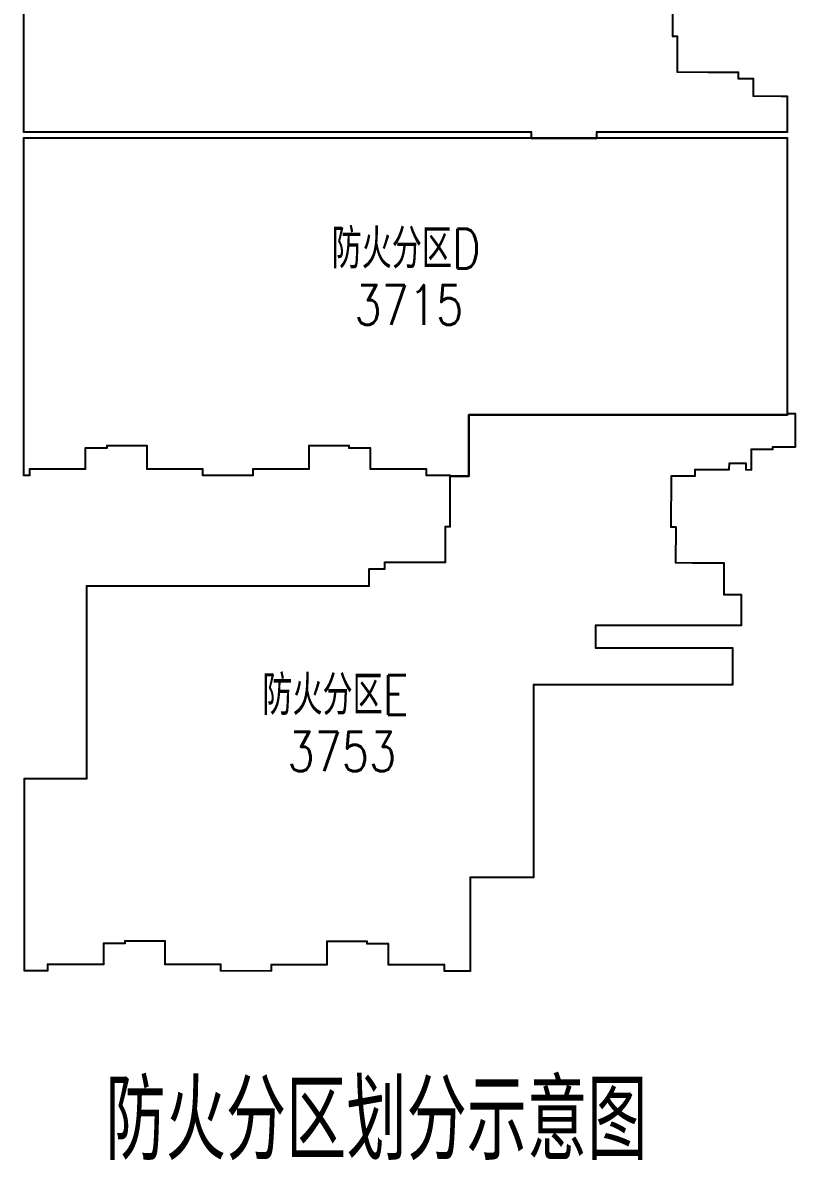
# Model space of a CAD drawing. Extents: x -1348811 to -222202, y -369435 to 53046.
# Drawn here: x -319802 to -222202, y -257997 to -114509 of the extents above; entities that cross this region are included whole.
import ezdxf

# ---------------------------------------------------------------- set-up
doc = ezdxf.new("R2010")
doc.units = 0
doc.header["$LTSCALE"] = 10
doc.header["$MEASUREMENT"] = 0
doc.layers.add('HT-TEXT', color=7, linetype='CONTINUOUS')
doc.layers.add('防火分区', color=6, linetype='CONTINUOUS')
doc.styles.add('_HZTXT', font='tjromans.shx', dxfattribs={"width": 0.8, "bigfont": 'tjhztxt.shx'})

msp = doc.modelspace()

# ---------------------------------------------------------------- linework, layer by layer
at = {"layer": '防火分区', "color": 4}
for points in [[(-229102.1, -186692.9, 200, 200, 0), (-229102.1, -190492.9, 200, 200, 0), (-247502.1, -190492.9, 200, 200, 0), (-247502.1, -193392.9, 200, 200, 0), (-230202.1, -193392.9, 200, 200, 0), (-230202.1, -197992.9, 200, 200, 0), (-255302.1, -197992.9, 200, 200, 0), (-255302.1, -222292.9, 200, 200, 0), (-263302.1, -222292.9, 200, 200, 0), (-263302.1, -234113, 200, 200, 0), (-266635.2, -234109.3, 200, 200, 0), (-266634.3, -233309.3, 200, 200, 0), (-273684.3, -233301.4, 200, 200, 0), (-273681.3, -230651.4, 200, 200, 0), (-276381.3, -230651.4, 200, 200, 0), (-276381, -230348.4, 200, 200, 0), (-281381, -230342.8, 200, 200, 0), (-281384.3, -233292.8, 200, 200, 0), (-288434.3, -233285, 200, 200, 0), (-288435.2, -234085, 200, 200, 0), (-294835.2, -234077.8, 200, 200, 0), (-294834.3, -233277.8, 200, 200, 0), (-301884.3, -233270, 200, 200, 0), (-301881, -230320, 200, 200, 0), (-306881, -230314.4, 200, 200, 0), (-306881.3, -230614.4, 200, 200, 0), (-309581.3, -230611.4, 200, 200, 0), (-309584.3, -233261.4, 200, 200, 0), (-316634.3, -233253.5, 200, 200, 0), (-316635.2, -234053.5, 200, 200, 0), (-319635.2, -234051.6, 200, 200, 0), (-319635.2, -209892.9, 200, 200, 0), (-311752.1, -209892.9, 200, 200, 0), (-311752.1, -185592.8, 200, 200, 0), (-276115.7, -185592.8, 200, 200, 0), (-276115.7, -183442.8, 200, 200, 0), (-274165.7, -183442.8, 200, 200, 0), (-274165.7, -182592.9, 200, 200, 0), (-266515.7, -182592.9, 200, 200, 0), (-266515.7, -178092.9, 200, 200, 0), (-265915.7, -178092.9, 200, 200, 0), (-265915.7, -171592.8, 200, 200, 0), (-268915.7, -171592.8, 200, 200, 0), (-268915.7, -170792.8, 200, 200, 0), (-275965.7, -170792.8, 200, 200, 0), (-275965.7, -168142.8, 200, 200, 0), (-278665.7, -168142.8, 200, 200, 0), (-278665.7, -167842.8, 200, 200, 0), (-283665.7, -167842.8, 200, 200, 0), (-283665.7, -170792.8, 200, 200, 0), (-290715.7, -170792.9, 200, 200, 0), (-290715.7, -171592.8, 200, 200, 0), (-297115.7, -171592.9, 200, 200, 0), (-297115.7, -170792.9, 200, 200, 0), (-304165.7, -170792.8, 200, 200, 0), (-304165.7, -167842.8, 200, 200, 0), (-309165.7, -167842.8, 200, 200, 0), (-309165.7, -168142.8, 200, 200, 0), (-311865.7, -168142.8, 200, 200, 0), (-311865.7, -170792.9, 200, 200, 0), (-318915.7, -170792.8, 200, 200, 0), (-318915.7, -171592.8, 200, 200, 0), (-319702.1, -171592.8, 200, 200, 0), (-319702.1, -129059.4, 200, 200, 0), (-255652.1, -129059.4, 200, 200, 0), (-255652.1, -128259.4, 200, 200, 0), (-319702.1, -128259.4, 200, 200, 0), (-319702.1, -107615.8, 200, 200, 0)], [(-237766.3, -109755.3, 200, 200, 0), (-237785.6, -116255.2, 200, 200, 0), (-237185.6, -116257, 200, 200, 0), (-237199, -120757, 200, 200, 0), (-229499, -120779.9, 200, 200, 0), (-229501.4, -121579.9, 200, 200, 0), (-227601.4, -121585.6, 200, 200, 0), (-227608, -123785.6, 200, 200, 0), (-223302.1, -123798.4, 0, 0, 0)]]:
    msp.add_lwpolyline(points, format="xyseb", dxfattribs=at)
at = {"layer": '防火分区'}
msp.add_lwpolyline([(-319702.1, -107615.8), (-319702.1, -128259.4), (-255652.1, -128259.4), (-255652.1, -129059.4), (-247352.1, -129059.4), (-247352.1, -128259.4), (-223302.1, -128259.4), (-223302.1, -123798.4), (-227608, -123785.6), (-227601.4, -121585.6), (-229501.4, -121579.9), (-229499, -120779.9), (-237199, -120757), (-237185.6, -116257), (-237785.6, -116255.2), (-237766.3, -109755.3)], dxfattribs=at)
at = {"layer": '防火分区', "color": 4, "const_width": 200}
for points in [[(-223302.1, -123798.4), (-223302.1, -123798.4), (-223302.1, -128259.4), (-247352.1, -128259.4), (-247352.1, -129059.4), (-223302.1, -129059.4), (-223302.1, -163859.4), (-222302.1, -163859.4), (-222314.5, -168001.6), (-225139.6, -167993.2), (-225140.5, -168293.2), (-227840.5, -168285.2), (-227848.2, -170885.1), (-228548.2, -170883.1), (-228545.8, -170083.1), (-230645.8, -170083.1), (-230648.2, -170876.8), (-234948.2, -170876.8), (-234950.6, -171663.9), (-237950.6, -171655), (-237969.9, -178154.9), (-237369.9, -178156.8), (-237383.3, -182656.8), (-231302.1, -182674.9), (-231302.1, -186692.9), (-229102.1, -186692.9), (-229102.1, -190492.9)], [(-255652.1, -129059.4), (-247352.1, -129059.4)], [(-265915.7, -171692.8), (-263502.1, -171692.8), (-263502.1, -163959.4), (-223302.1, -163959.4), (-223302.1, -163859.4)]]:
    msp.add_lwpolyline(points, dxfattribs=at)
at = {"layer": '防火分区'}
for points in [[(-223302.1, -129059.4), (-247352.1, -129059.4), (-255652.1, -129059.4), (-319702.1, -129059.4), (-319702.1, -171592.8), (-318915.7, -171592.8), (-318915.7, -170792.8), (-311865.7, -170792.9), (-311865.7, -168142.8), (-309165.7, -168142.8), (-309165.7, -167842.8), (-304165.7, -167842.8), (-304165.7, -170792.8), (-297115.7, -170792.9), (-297115.7, -171592.9), (-290715.7, -171592.8), (-290715.7, -170792.9), (-283665.7, -170792.8), (-283665.7, -167842.8), (-278665.7, -167842.8), (-278665.7, -168142.8), (-275965.7, -168142.8), (-275965.7, -170792.8), (-268915.7, -170792.8), (-268915.7, -171592.8), (-265915.7, -171592.8), (-265915.7, -171692.8), (-263502.1, -171692.8), (-263502.1, -163959.4), (-223302.1, -163959.4)], [(-237369.9, -178156.8), (-237969.9, -178154.9), (-237950.6, -171655), (-234950.6, -171663.9), (-234948.2, -170876.8), (-230648.2, -170876.8), (-230645.8, -170083.1), (-228545.8, -170083.1), (-228548.2, -170883.1), (-227848.2, -170885.1), (-227840.5, -168285.2), (-225140.5, -168293.2), (-225139.6, -167993.2), (-222314.5, -168001.6), (-222302.1, -163859.4), (-223302.1, -163859.4), (-223302.1, -163959.4), (-263502.1, -163959.4), (-263502.1, -171692.8), (-265915.7, -171692.8), (-265915.7, -178092.9), (-266515.7, -178092.9), (-266515.7, -182592.9), (-274165.7, -182592.9), (-274165.7, -183442.8), (-276115.7, -183442.8), (-276115.7, -185592.8), (-311752.1, -185592.8), (-311752.1, -209892.9), (-319635.2, -209892.9), (-319635.2, -234051.6), (-316635.2, -234053.5), (-316634.3, -233253.5), (-309584.3, -233261.4), (-309581.3, -230611.4), (-306881.3, -230614.4), (-306881, -230314.4), (-301881, -230320), (-301884.3, -233270), (-294834.3, -233277.8), (-294835.2, -234077.8), (-288435.2, -234085), (-288434.3, -233285), (-281384.3, -233292.8), (-281381, -230342.8), (-276381, -230348.4), (-276381.3, -230651.4), (-273681.3, -230651.4), (-273684.3, -233301.4), (-266634.3, -233309.3), (-266635.2, -234109.3), (-263302.1, -234113), (-263302.1, -222292.9), (-255302.1, -222292.9), (-255302.1, -197992.9), (-230202.1, -197992.9), (-230202.1, -193392.9), (-247502.1, -193392.9), (-247502.1, -190492.9), (-229102.1, -190492.9), (-229102.1, -186692.9), (-231302.1, -186692.9), (-231302.1, -182674.9), (-237383.3, -182656.8)]]:
    msp.add_lwpolyline(points, close=True, dxfattribs=at)
at = {"layer": '防火分区', "color": 5, "const_width": 20}
msp.add_lwpolyline([(-248899.7, -129059.4), (-240599.7, -129059.4)], dxfattribs=at)

# ---------------------------------------------------------------- texts
at = {"layer": 'HT-TEXT', "style": '_HZTXT', "width": 0.8}
for s, height, p in [('防火分区D', 5000, (-280836.1, -145499.3)), ('3715', 5000, (-277941.7, -152600.4)), ('防火分区E', 5000, (-289572.9, -201820.9)), ('3753', 5000, (-286399.1, -208935.5)), ('防火分区划分示意图', 10000, (-309371.7, -257961.1))]:
    msp.add_text(s, height=height, dxfattribs=at).set_placement(p)

doc.saveas('drawing.dxf')
